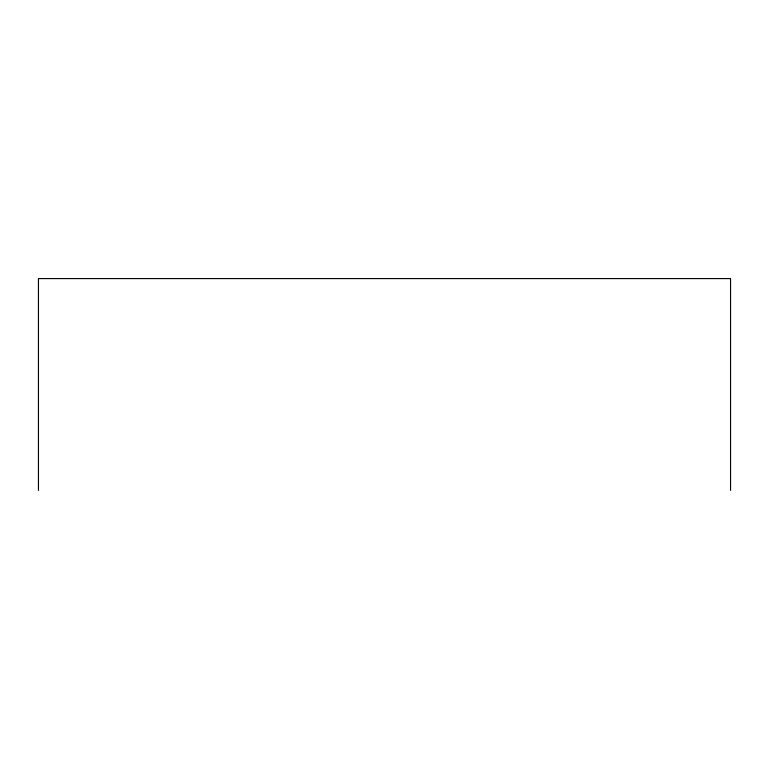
<?xml version="1.0" encoding="UTF-8"?>
<svg xmlns="http://www.w3.org/2000/svg" width="769" height="769" viewBox="0 0 769 769"><rect width="100%" height="100%" fill="white"/><g stroke="black" fill="none" stroke-linecap="round" stroke-linejoin="round"><path stroke-width="1.15" d="M730.55 490.42L730.55 278.58L38.45 278.58L38.45 490.42"/></g></svg>
